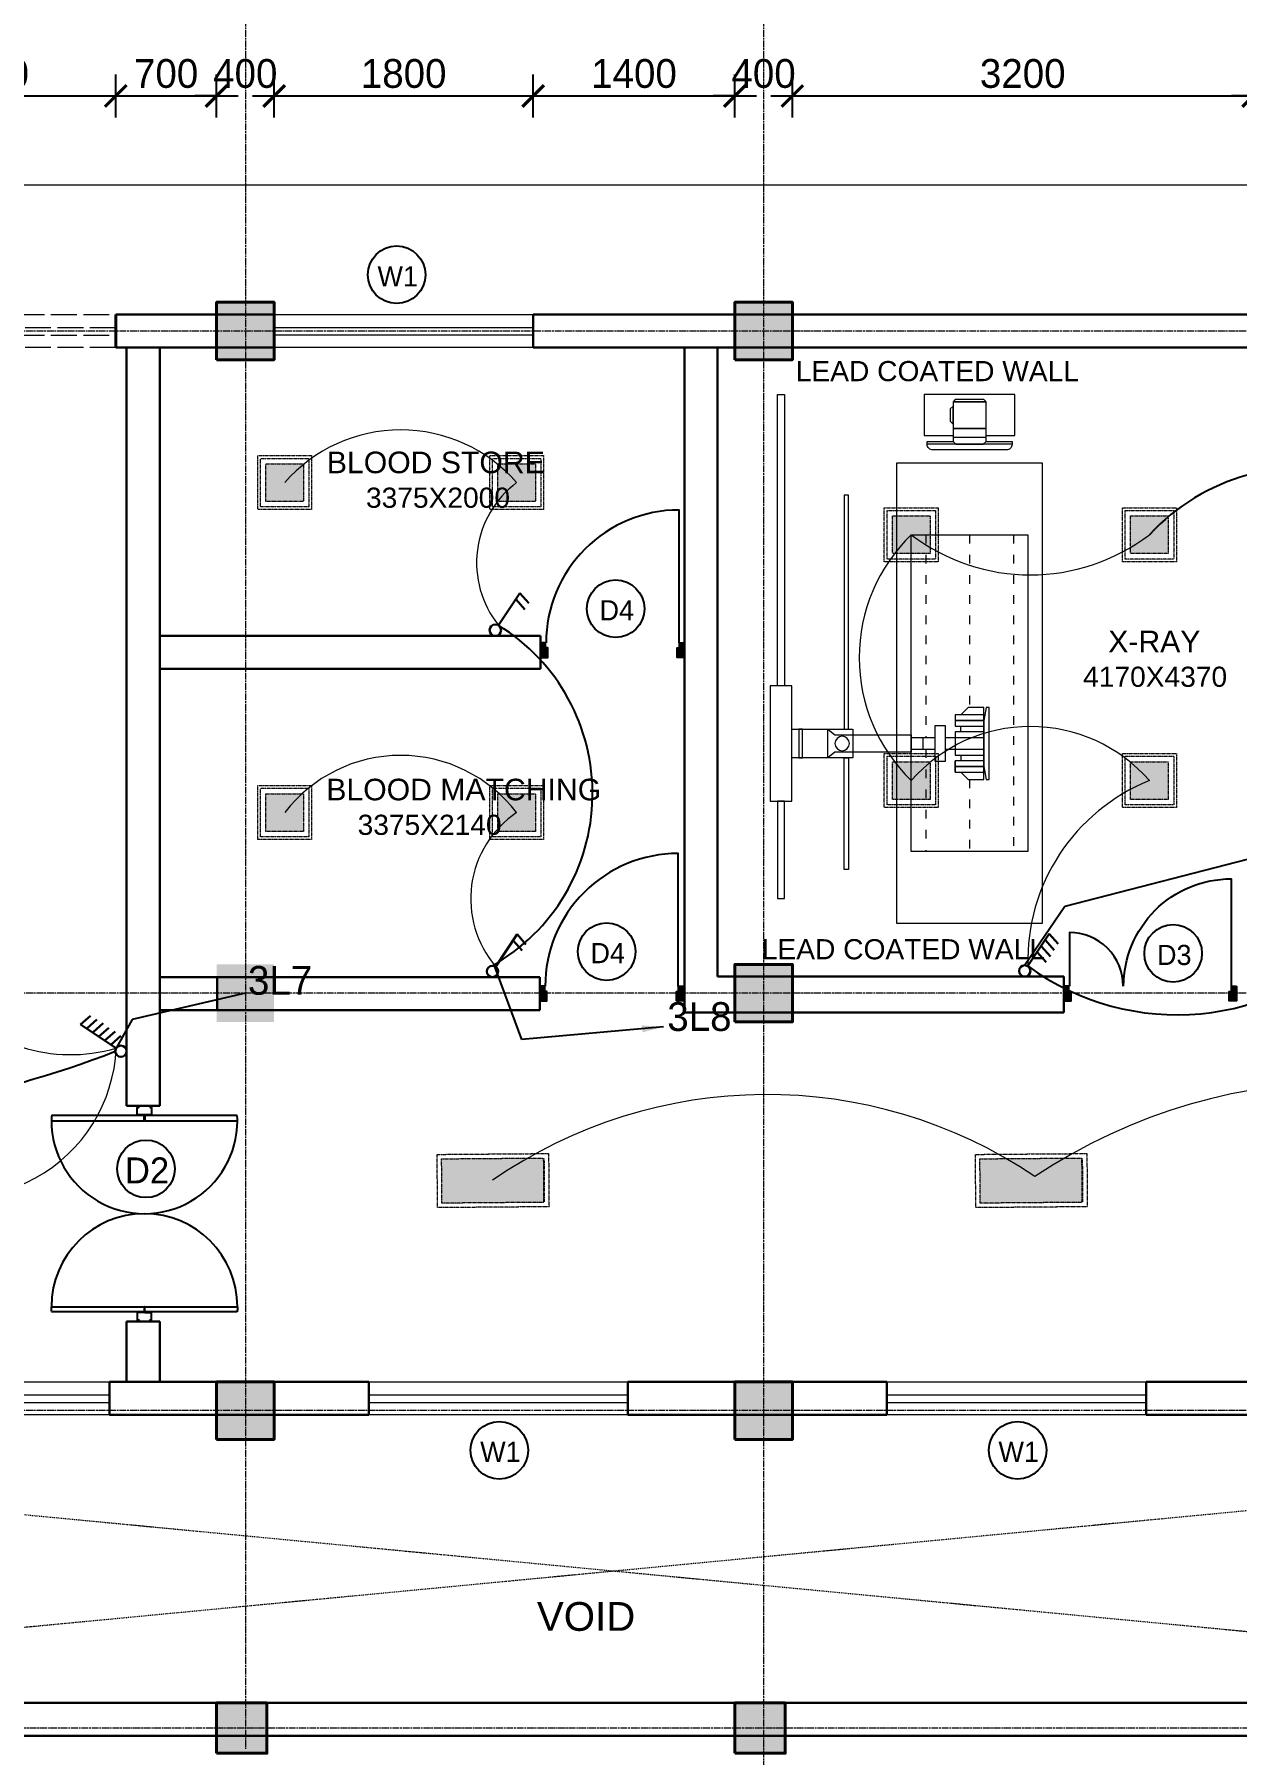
# Model space of a CAD drawing. Header units: inches. Extents: x -3071 to 2534411, y -17796 to 388172.
# Drawn here: x 1731185 to 1739535, y 358961 to 370911 of the extents above; entities that cross this region are included whole.
import ezdxf
from ezdxf.enums import TextEntityAlignment as Align

# ---------------------------------------------------------------- set-up
doc = ezdxf.new("R2010")
doc.units = ezdxf.units.IN
doc.header["$MEASUREMENT"] = 0
for name, pattern in [('ACAD_ISO08W100', [36, 24, -3, 6, -3]), ('CENTER', [2, 1.25, -0.25, 0.25, -0.25]), ('DASHDOT2', [12.7, 6.35, -3.175, 0, -3.175]), ('DASHED', [0.75, 0.5, -0.25]), ('Hidden', [15, 12, -3]), ('Short Dash Space', [7, 3, -4])]:
    doc.linetypes.add(name, pattern=pattern)
for name, color, linetype, lineweight in [('001-Archi-Opening Tags', 14, 'Continuous', 25), ('002-Archi- Opening', 90, 'Continuous', 25), ('A .4 col', 5, 'Continuous', 40), ('A 0.09 Furniture', 30, 'Continuous', 5), ('A 0.13 dw', 3, 'Continuous', 13), ('A 0.13 IND DIM', 240, 'Continuous', 13), ('A 0.40 wall', 160, 'Continuous', 40), ('cen', 50, 'ACAD_ISO08W100', 5), ('conduit Light & fan City', 30, 'Continuous', 5), ('dotted line', 1, 'DASHED', 9), ('p1 walls stone outline', 4, 'Continuous', 30), ('section', 6, 'DASHDOT2', 20), ('Switches', 173, 'Continuous', 15), ('text', 7, 'Continuous', 25)]:
    doc.layers.add(name, color=color, linetype=linetype, lineweight=lineweight)
for name, color, linetype in [('1 x 4 recessed', 80, 'CENTER'), ('2 x 11 recessed', 60, 'CENTER'), ('ceilling fan', 3, 'Continuous'), ('Wires', 1, 'Continuous')]:
    doc.layers.add(name, color=color, linetype=linetype)
doc.styles.add('AERIAL', font='arial.ttf', dxfattribs={"height": 10})
doc.styles.add('Archi 100', font='GOTHIC.TTF', dxfattribs={"height": 200})
doc.styles.add('CG', font='GOTHIC.TTF', dxfattribs={"height": 40})
doc.dimstyles.new('Archi 100', dxfattribs={"dimtxt": 200, "dimasz": 150, "dimexe": 150, "dimexo": 300, "dimgap": 50, "dimtad": 1, "dimdec": 0, "dimrnd": 5, "dimzin": 0, "dimdsep": 46, "dimtxsty": 'Archi 100', "dimblk": 'ARCHTICK', "dimcen": 0.09, "dimdle": 150, "dimclrd": 256, "dimclre": 256, "dimclrt": 256, "dimadec": 0, "dimazin": 0, "dimtfac": 1, "dimtdec": 0, "dimtix": 1, "dimtofl": 0, "dimtmove": 0, "dimatfit": 3, "dimfxl": 150, "dimfxlon": 1, "dimtolj": 1, "dimtzin": 0, "dimlwd": -1, "dimlwe": -1, "dimarcsym": 0})

# ---------------------------------------------------------------- blocks, each defined once
blk = doc.blocks.new('W2')
at = {"layer": 'A 0.13 dw'}
for points in [[(143910, 195589), (143910, 195359), (142110, 195359), (142110, 195589)], [(142110, 195446), (143910, 195446), (143910, 195496), (142110, 195496)]]:
    blk.add_lwpolyline(points, close=True, dxfattribs=at)
blk = doc.blocks.new('window tag')
blk.add_circle((0, 0), 200)
at = {"style": 'Archi 100', "flags": 1}
for tag, p in [('WIDTH', (15, 174.5)), ('HEIGHT', (-4.5, -348.5))]:
    blk.add_attdef(tag, p, '', height=200, dxfattribs=at)
at = {"style": 'Archi 100'}
blk.add_attdef('SYMBOL', text='', height=200, dxfattribs=at).set_placement((8, -10.5), align=Align.MIDDLE_CENTER)
blk = doc.blocks.new('*U654')
at = {"ltscale": 100}
for points in [[(5, 50), (5, -50), (55, -50), (55, 15), (40, 15), (40, 50)], [(995, 50), (995, -50), (945, -50), (945, 15), (960, 15), (960, 50)]]:
    blk.add_hatch(color=256, dxfattribs=at).paths.add_polyline_path(points)
blk.add_lwpolyline([(43, 50), (43, 964, -0.414214), (957, 50)], format="xyb", dxfattribs=at)
for points in [[(5, 50), (5, -50), (55, -50), (55, 15), (40, 15), (40, 50)], [(995, 50), (995, -50), (945, -50), (945, 15), (960, 15), (960, 50)]]:
    blk.add_lwpolyline(points, close=True)
blk = doc.blocks.new('x-ray machine plan')
at = {"linetype": 'Continuous'}
for points in [[(0, 1010), (0, 0), (3200, 0), (3200, 1010)], [(500, 910), (500, 100), (2700, 100), (2700, 910)], [(1090, 605), (1000, 620), (1000, 640), (1500, 640), (1500, 620), (1410, 605)], [(3624, 620), (3624, 390), (3439, 390), (3439, 620)], [(3624, 620), (3639, 605), (3639, 405), (3624, 390)], [(3594, 390), (3574, 370), (3489, 370), (3469, 390)], [(1125, 335), (1125, 265), (1375, 265), (1375, 335)], [(1190, 100), (1190, -430), (1150, -480), (1350, -480), (1310, -430), (1310, 100)], [(1150, -335), (374, -335), (374, -365), (1150, -365)], [(1350, -730), (1350, -305), (1150, -305), (1150, -730)], [(1350, -335), (2974, -335), (2974, -365), (1350, -365)], [(850, -830), (174, -830), (174, -780), (850, -780)], [(850, -880), (850, -730), (1650, -730), (1650, -880)], [(1650, -830), (3674, -830), (3674, -780), (1650, -780)]]:
    blk.add_lwpolyline(points, close=True, dxfattribs=at)
at = {"linetype": 'Short Dash Space', "ltscale": 20}
for points in [[(2700, 810), (500, 810)], [(1000, 505), (500, 505)], [(2700, 505), (1500, 505)], [(1210, 200), (500, 200)], [(2700, 200), (1290, 200)]]:
    blk.add_lwpolyline(points, dxfattribs=at)
at = {"linetype": 'Continuous'}
blk.add_lwpolyline([(3349, 620), (3349, 800), (3329, 800, 0.414214), (3289, 760), (3289, 250, 0.414214), (3329, 210), (3349, 210), (3349, 390)], format="xyb", dxfattribs=at)
for points in [[(3329, 800), (3329, 210)], [(3389, 620), (3389, 820), (3674, 820), (3674, 190), (3389, 190), (3389, 390)], [(1050, 445), (1000, 495), (1000, 605), (1500, 605), (1500, 495), (1450, 445)], [(3379, 390), (3379, 620)], [(1050, 405), (1130, 405)], [(1170, 445), (1130, 445)], [(1330, 445), (1370, 445)], [(1450, 405), (1370, 405)], [(1290, 180), (1210, 180)]]:
    blk.add_lwpolyline(points, dxfattribs=at)
at = {"ltscale": 100}
for points in [[(1050, 605), (1090, 605), (1090, 405), (1050, 405)], [(1090, 605), (1130, 605), (1130, 405), (1090, 405)], [(1170, 605), (1330, 605), (1330, 405), (1170, 405)], [(1210, 605), (1290, 605), (1290, 335), (1210, 335)], [(1370, 605), (1410, 605), (1410, 405), (1370, 405)], [(1410, 605), (1450, 605), (1450, 405), (1410, 405)], [(3329, 600), (3349, 620), (3439, 620), (3439, 390), (3349, 390), (3329, 410)], [(1210, 265), (1290, 265), (1290, 100), (1210, 100)], [(1150, -655), (1350, -655), (1350, -680), (1150, -680)]]:
    blk.add_lwpolyline(points, close=True, dxfattribs=at)
at = {"linetype": 'Continuous'}
blk.add_circle((1250, -380), 50, dxfattribs=at)
blk = doc.blocks.new('*U652')
at = {"ltscale": 100}
for points in [[(5, 50), (5, -50), (55, -50), (55, 15), (40, 15), (40, 50)], [(1195, 50), (1195, -50), (1145, -50), (1145, 15), (1160, 15), (1160, 50)]]:
    blk.add_hatch(color=256, dxfattribs=at).paths.add_polyline_path(points)
for points in [[(783, 50, 0.414214), (43, 790), (43, 50)], [(786, 50, -0.414214), (1157, 421), (1157, 50)]]:
    blk.add_lwpolyline(points, format="xyb", dxfattribs=at)
for points in [[(5, 50), (5, -50), (55, -50), (55, 15), (40, 15), (40, 50)], [(1195, 50), (1195, -50), (1145, -50), (1145, 15), (1160, 15), (1160, 50)]]:
    blk.add_lwpolyline(points, close=True)
blk = doc.blocks.new('OT DOOR')
for points in [[(40, 1500), (40, 1488), (50, 1488), (50, 1437), (-10, 1437), (-10, 1437), (-50, 1437), (-50, 1488), (-40, 1488), (-40, 1500), (40, 1500)], [(40, 0), (40, 12), (50, 12), (50, 63), (-50, 63), (-50, 63), (-50, 63), (-50, 12), (-40, 12), (-40, 0), (40, 0)]]:
    blk.add_lwpolyline(points)
for points in [[(3, 1435, 0.146678), (2, 1436), (40, 1436), (40, 1435)], [(-2, 1433), (-644, 1433, 0.014338), (-646, 1396), (-2, 1396)], [(-1, 1433, 0.146678), (1, 1433), (1, 1396), (-1, 1396)], [(644, 1433), (2, 1433), (2, 1396), (646, 1396, 0.014338)], [(-2, 67), (-644, 67, -0.014338), (-646, 104), (-2, 104)], [(-1, 67, -0.146678), (1, 67), (1, 104), (-1, 104)], [(644, 67), (2, 67), (2, 104), (646, 104, -0.014338)], [(3, 65, -0.146678), (2, 64), (40, 64), (40, 65)]]:
    blk.add_lwpolyline(points, format="xyb", close=True)
for centre, radius in [((1, 1435), 2.22), ((1, 1435), 0.933), ((1, 65), 2.22), ((1, 65), 0.933)]:
    blk.add_circle(centre, radius)
for centre, start, end in [((0, 1396), 180, 0), ((0, 104), 0, 180)]:
    blk.add_arc(centre, 646, start, end)
blk = doc.blocks.new('VENT 1800')
at = {"layer": 'A 0.13 dw', "linetype": 'Hidden', "ltscale": 15}
for p, q in [((165850, 199351), (167650, 199351)), ((167650, 199258), (165850, 199258)), ((165850, 199208), (167650, 199208)), ((167650, 199121), (165850, 199121))]:
    blk.add_line(p, q, dxfattribs=at)
at = {"layer": 'A 0.40 wall', "ltscale": 15}
for p, q in [((165850, 199121), (165850, 199351)), ((167650, 199351), (167650, 199121)), ((165850, 199258), (165850, 199208)), ((167650, 199208), (167650, 199258))]:
    blk.add_line(p, q, dxfattribs=at)
blk = doc.blocks.new('_ArchTick')
at = {"color": 0, "linetype": 'ByBlock', "const_width": 0.15}
blk.add_lwpolyline([(-0.5, -0.5), (0.5, 0.5)], dxfattribs=at)
blk = doc.blocks.new('*D1093')
at = {"transparency": 16777216}
for p, q in [((1729951, 370333), (1729951, 370633)), ((1731750, 370333), (1731750, 370633)), ((1729801, 370483), (1731900, 370483))]:
    blk.add_line(p, q, dxfattribs=at)
at = {"layer": 'Defpoints', "color": 0, "transparency": 16777216}
for p in [(1731750, 370483), (1729951, 368965), (1731750, 368965)]:
    blk.add_point(p, dxfattribs=at)
at = {"transparency": 16777216, "xscale": 150, "yscale": 150, "zscale": 150, "rotation": 180}
blk.add_blockref('_ArchTick', (1729951, 370483), dxfattribs=at)
at = {"transparency": 16777216, "xscale": 150, "yscale": 150, "zscale": 150}
blk.add_blockref('_ArchTick', (1731750, 370483), dxfattribs=at)
at = {"transparency": 16777216, "insert": (1730850, 370638), "char_height": 200, "attachment_point": 5, "style": 'Archi 100'}
blk.add_mtext('\\A1;1800', dxfattribs=at)
blk = doc.blocks.new('*D1094')
at = {"transparency": 16777216}
for p, q in [((1731750, 370333), (1731750, 370633)), ((1732450, 370333), (1732450, 370633)), ((1731600, 370483), (1732600, 370483))]:
    blk.add_line(p, q, dxfattribs=at)
at = {"layer": 'Defpoints', "color": 0, "transparency": 16777216}
for p in [(1732450, 370483), (1732450, 369050), (1731750, 368965)]:
    blk.add_point(p, dxfattribs=at)
at = {"transparency": 16777216, "xscale": 150, "yscale": 150, "zscale": 150, "rotation": 180}
blk.add_blockref('_ArchTick', (1731750, 370483), dxfattribs=at)
at = {"transparency": 16777216, "xscale": 150, "yscale": 150, "zscale": 150}
blk.add_blockref('_ArchTick', (1732450, 370483), dxfattribs=at)
at = {"transparency": 16777216, "insert": (1732100, 370638), "char_height": 200, "attachment_point": 5, "style": 'Archi 100'}
blk.add_mtext('\\A1;700', dxfattribs=at)
blk = doc.blocks.new('*D1095')
at = {"transparency": 16777216}
for p, q in [((1732450, 370333), (1732450, 370633)), ((1732850, 370333), (1732850, 370633)), ((1732450, 370483), (1732300, 370483)), ((1732850, 370483), (1733000, 370483))]:
    blk.add_line(p, q, dxfattribs=at)
at = {"layer": 'Defpoints', "color": 0, "transparency": 16777216}
for p in [(1732850, 370483), (1732450, 369050), (1732850, 369050)]:
    blk.add_point(p, dxfattribs=at)
at = {"transparency": 16777216, "xscale": 150, "yscale": 150, "zscale": 150}
blk.add_blockref('_ArchTick', (1732450, 370483), dxfattribs=at)
at = {"transparency": 16777216, "xscale": 150, "yscale": 150, "zscale": 150, "rotation": 180}
blk.add_blockref('_ArchTick', (1732850, 370483), dxfattribs=at)
at = {"transparency": 16777216, "insert": (1732650, 370638), "char_height": 200, "attachment_point": 5, "style": 'Archi 100'}
blk.add_mtext('\\A1;400', dxfattribs=at)
blk = doc.blocks.new('*D1096')
at = {"transparency": 16777216}
for p, q in [((1732850, 370333), (1732850, 370633)), ((1734650, 370333), (1734650, 370633)), ((1732700, 370483), (1734800, 370483))]:
    blk.add_line(p, q, dxfattribs=at)
at = {"layer": 'Defpoints', "color": 0, "transparency": 16777216}
for p in [(1734650, 370483), (1732850, 369050), (1734650, 368965)]:
    blk.add_point(p, dxfattribs=at)
at = {"transparency": 16777216, "xscale": 150, "yscale": 150, "zscale": 150, "rotation": 180}
blk.add_blockref('_ArchTick', (1732850, 370483), dxfattribs=at)
at = {"transparency": 16777216, "xscale": 150, "yscale": 150, "zscale": 150}
blk.add_blockref('_ArchTick', (1734650, 370483), dxfattribs=at)
at = {"transparency": 16777216, "insert": (1733750, 370638), "char_height": 200, "attachment_point": 5, "style": 'Archi 100'}
blk.add_mtext('\\A1;1800', dxfattribs=at)
blk = doc.blocks.new('*D1097')
at = {"transparency": 16777216}
for p, q in [((1734650, 370333), (1734650, 370633)), ((1736050, 370333), (1736050, 370633)), ((1734500, 370483), (1736200, 370483))]:
    blk.add_line(p, q, dxfattribs=at)
at = {"layer": 'Defpoints', "color": 0, "transparency": 16777216}
for p in [(1736050, 370483), (1736050, 369050), (1734650, 368965)]:
    blk.add_point(p, dxfattribs=at)
at = {"transparency": 16777216, "xscale": 150, "yscale": 150, "zscale": 150, "rotation": 180}
blk.add_blockref('_ArchTick', (1734650, 370483), dxfattribs=at)
at = {"transparency": 16777216, "xscale": 150, "yscale": 150, "zscale": 150}
blk.add_blockref('_ArchTick', (1736050, 370483), dxfattribs=at)
at = {"transparency": 16777216, "insert": (1735350, 370638), "char_height": 200, "attachment_point": 5, "style": 'Archi 100'}
blk.add_mtext('\\A1;1400', dxfattribs=at)
blk = doc.blocks.new('*D1098')
at = {"transparency": 16777216}
for p, q in [((1736050, 370333), (1736050, 370633)), ((1736450, 370333), (1736450, 370633)), ((1736050, 370483), (1735900, 370483)), ((1736450, 370483), (1736600, 370483))]:
    blk.add_line(p, q, dxfattribs=at)
at = {"layer": 'Defpoints', "color": 0, "transparency": 16777216}
for p in [(1736450, 370483), (1736050, 369050), (1736450, 369050)]:
    blk.add_point(p, dxfattribs=at)
at = {"transparency": 16777216, "xscale": 150, "yscale": 150, "zscale": 150}
blk.add_blockref('_ArchTick', (1736050, 370483), dxfattribs=at)
at = {"transparency": 16777216, "xscale": 150, "yscale": 150, "zscale": 150, "rotation": 180}
blk.add_blockref('_ArchTick', (1736450, 370483), dxfattribs=at)
at = {"transparency": 16777216, "insert": (1736250, 370638), "char_height": 200, "attachment_point": 5, "style": 'Archi 100'}
blk.add_mtext('\\A1;400', dxfattribs=at)
blk = doc.blocks.new('*D1099')
at = {"transparency": 16777216}
for p, q in [((1736450, 370333), (1736450, 370633)), ((1739650, 370333), (1739650, 370633)), ((1736300, 370483), (1739800, 370483))]:
    blk.add_line(p, q, dxfattribs=at)
at = {"layer": 'Defpoints', "color": 0, "transparency": 16777216}
for p in [(1739650, 370483), (1736450, 369050), (1739650, 369050)]:
    blk.add_point(p, dxfattribs=at)
at = {"transparency": 16777216, "xscale": 150, "yscale": 150, "zscale": 150, "rotation": 180}
blk.add_blockref('_ArchTick', (1736450, 370483), dxfattribs=at)
at = {"transparency": 16777216, "xscale": 150, "yscale": 150, "zscale": 150}
blk.add_blockref('_ArchTick', (1739650, 370483), dxfattribs=at)
at = {"transparency": 16777216, "insert": (1738050, 370638), "char_height": 200, "attachment_point": 5, "style": 'Archi 100'}
blk.add_mtext('\\A1;3200', dxfattribs=at)
blk = doc.blocks.new('*D1100')
at = {"transparency": 16777216}
for p, q in [((1739650, 370333), (1739650, 370633)), ((1740050, 370333), (1740050, 370633)), ((1739650, 370483), (1739500, 370483)), ((1740050, 370483), (1740200, 370483))]:
    blk.add_line(p, q, dxfattribs=at)
at = {"layer": 'Defpoints', "color": 0, "transparency": 16777216}
for p in [(1740050, 370483), (1739650, 369050), (1740050, 369050)]:
    blk.add_point(p, dxfattribs=at)
at = {"transparency": 16777216, "xscale": 150, "yscale": 150, "zscale": 150}
blk.add_blockref('_ArchTick', (1739650, 370483), dxfattribs=at)
at = {"transparency": 16777216, "xscale": 150, "yscale": 150, "zscale": 150, "rotation": 180}
blk.add_blockref('_ArchTick', (1740050, 370483), dxfattribs=at)
at = {"transparency": 16777216, "insert": (1739850, 370638), "char_height": 200, "attachment_point": 5, "style": 'Archi 100'}
blk.add_mtext('\\A1;400', dxfattribs=at)
blk = doc.blocks.new('*D1127')
at = {"transparency": 16777216}
for p, q in [((1729050, 370987), (1729050, 371287)), ((1732650, 370987), (1732650, 371287)), ((1728900, 371137), (1732800, 371137))]:
    blk.add_line(p, q, dxfattribs=at)
at = {"layer": 'Defpoints', "color": 0, "transparency": 16777216}
for p in [(1732650, 371137), (1729050, 368850), (1732650, 368850)]:
    blk.add_point(p, dxfattribs=at)
at = {"transparency": 16777216, "xscale": 150, "yscale": 150, "zscale": 150, "rotation": 180}
blk.add_blockref('_ArchTick', (1729050, 371137), dxfattribs=at)
at = {"transparency": 16777216, "xscale": 150, "yscale": 150, "zscale": 150}
blk.add_blockref('_ArchTick', (1732650, 371137), dxfattribs=at)
at = {"transparency": 16777216, "insert": (1730850, 371292), "char_height": 200, "attachment_point": 5, "style": 'Archi 100'}
blk.add_mtext('\\A1;3600', dxfattribs=at)
blk = doc.blocks.new('*D1128')
at = {"transparency": 16777216}
for p, q in [((1732650, 370987), (1732650, 371287)), ((1736250, 370987), (1736250, 371287)), ((1732500, 371137), (1736400, 371137))]:
    blk.add_line(p, q, dxfattribs=at)
at = {"layer": 'Defpoints', "color": 0, "transparency": 16777216}
for p in [(1736250, 371137), (1732650, 368850), (1736250, 368850)]:
    blk.add_point(p, dxfattribs=at)
at = {"transparency": 16777216, "xscale": 150, "yscale": 150, "zscale": 150, "rotation": 180}
blk.add_blockref('_ArchTick', (1732650, 371137), dxfattribs=at)
at = {"transparency": 16777216, "xscale": 150, "yscale": 150, "zscale": 150}
blk.add_blockref('_ArchTick', (1736250, 371137), dxfattribs=at)
at = {"transparency": 16777216, "insert": (1734450, 371292), "char_height": 200, "attachment_point": 5, "style": 'Archi 100'}
blk.add_mtext('\\A1;3600', dxfattribs=at)
blk = doc.blocks.new('*D1129')
at = {"transparency": 16777216}
for p, q in [((1736250, 370987), (1736250, 371287)), ((1739850, 370987), (1739850, 371287)), ((1736100, 371137), (1740000, 371137))]:
    blk.add_line(p, q, dxfattribs=at)
at = {"layer": 'Defpoints', "color": 0, "transparency": 16777216}
for p in [(1739850, 371137), (1736250, 368850), (1739850, 368850)]:
    blk.add_point(p, dxfattribs=at)
at = {"transparency": 16777216, "xscale": 150, "yscale": 150, "zscale": 150, "rotation": 180}
blk.add_blockref('_ArchTick', (1736250, 371137), dxfattribs=at)
at = {"transparency": 16777216, "xscale": 150, "yscale": 150, "zscale": 150}
blk.add_blockref('_ArchTick', (1739850, 371137), dxfattribs=at)
at = {"transparency": 16777216, "insert": (1738050, 371292), "char_height": 200, "attachment_point": 5, "style": 'Archi 100'}
blk.add_mtext('\\A1;3600', dxfattribs=at)
blk = doc.blocks.new('*D1137')
at = {"transparency": 16777216}
for p, q in [((1725250, 371649), (1725250, 371949)), ((1764300, 371649), (1764300, 371949)), ((1725100, 371799), (1764450, 371799))]:
    blk.add_line(p, q, dxfattribs=at)
at = {"layer": 'Defpoints', "color": 0, "transparency": 16777216}
for p in [(1764300, 371799), (1725250, 369050), (1764300, 369050)]:
    blk.add_point(p, dxfattribs=at)
at = {"transparency": 16777216, "xscale": 150, "yscale": 150, "zscale": 150, "rotation": 180}
blk.add_blockref('_ArchTick', (1725250, 371799), dxfattribs=at)
at = {"transparency": 16777216, "xscale": 150, "yscale": 150, "zscale": 150}
blk.add_blockref('_ArchTick', (1764300, 371799), dxfattribs=at)
at = {"transparency": 16777216, "insert": (1744775, 371954), "char_height": 200, "attachment_point": 5, "style": 'Archi 100'}
blk.add_mtext('\\A1;39050', dxfattribs=at)
blk = doc.blocks.new('*D1158')
at = {"transparency": 16777216}
for p, q in [((1765924, 369050), (1765924, 369200)), ((1765774, 369050), (1766074, 369050)), ((1765774, 368669), (1766074, 368669)), ((1765924, 368669), (1765924, 368519))]:
    blk.add_line(p, q, dxfattribs=at)
at = {"layer": 'Defpoints', "color": 0, "transparency": 16777216}
for p in [(1764300, 369050), (0, 368669), (1765924, 368669)]:
    blk.add_point(p, dxfattribs=at)
at = {"transparency": 16777216, "xscale": 150, "yscale": 150, "zscale": 150}
for p, rotation in [((1765924, 369050), 270), ((1765924, 368669), 90)]:
    blk.add_blockref('_ArchTick', p, dxfattribs=dict(at, rotation=rotation))
at = {"transparency": 16777216, "insert": (1765769, 368860), "char_height": 200, "attachment_point": 5, "rotation": 90, "style": 'Archi 100'}
blk.add_mtext('\\A1;380', dxfattribs=at)
blk = doc.blocks.new('*D1159')
at = {"transparency": 16777216}
for p, q in [((1623, 368819), (1623, 364300)), ((1473, 368669), (1773, 368669)), ((1773, 364450), (1473, 364450))]:
    blk.add_line(p, q, dxfattribs=at)
at = {"layer": 'Defpoints', "color": 0, "transparency": 16777216}
for p in [(0, 368669), (1623, 364450), (1764300, 364450)]:
    blk.add_point(p, dxfattribs=at)
at = {"transparency": 16777216, "xscale": 150, "yscale": 150, "zscale": 150}
for p, rotation in [((1623, 368669), 90), ((1623, 364450), 270)]:
    blk.add_blockref('_ArchTick', p, dxfattribs=dict(at, rotation=rotation))
at = {"transparency": 16777216, "insert": (1468, 366560), "char_height": 200, "attachment_point": 5, "rotation": 90, "style": 'Archi 100'}
blk.add_mtext('\\A1;4220', dxfattribs=at)
blk = doc.blocks.new('1by1 15w')
at = {"layer": '2 x 11 recessed', "lineweight": 0, "true_color": 0xffffff}
h = blk.add_hatch(dxfattribs=at)
h.set_pattern_fill('DOTS', scale=7.6)
h.set_pattern_definition([(0, (-24150.00014, -28906.40267), (0.2375, 0.475), [0, -0.475])])
h.paths.add_polyline_path([(111699.2, 133932.3), (111912, 133932.3), (111912, 133719.5), (111699.2, 133719.5)])
at = {"layer": '2 x 11 recessed', "lineweight": 0}
for points in [[(111653.6, 133977.9), (111957.6, 133977.9), (111957.6, 133673.9), (111653.6, 133673.9)], [(111668.8, 133962.7), (111942.4, 133962.7), (111942.4, 133689.1), (111668.8, 133689.1)], [(111699.2, 133932.3), (111912, 133932.3), (111912, 133719.5), (111699.2, 133719.5)]]:
    blk.add_lwpolyline(points, close=True, dxfattribs=at)
blk = doc.blocks.new('2 ft panel')
at = {"layer": '1 x 4 recessed', "lineweight": 0}
h = blk.add_hatch(dxfattribs=at)
h.set_pattern_fill('AR-SAND', color=256, scale=6.25)
h.set_pattern_definition([(37.5, (-417982.219, 97562.351), (-0.39370849, 12.04264856), [0, -9.5, 0, -10.625, 0, -10.15625]), (7.5, (-417982.219, 97562.351), (11.0611044, 17.6384129), [0, -5.125, 0, -8.5625, 0, -3.28125]), (327.5, (-417989.906, 97562.351), (19.46338664, 0.03536908), [0, -3.125, 0, -11.25, 0, -14.6875]), (317.5, (-417989.906, 97562.351), (18.7882913, 5.4854723), [0, -1.5625, 0, -7.375, 0, -8.4375])])
h.paths.add_polyline_path([(287.5, -125), (287.5, 125), (-287.5, 125), (-287.5, -125)])
at = {"layer": '1 x 4 recessed'}
blk.add_line((287.5, 125), (287.5, -125), dxfattribs=at)
at = {"layer": '1 x 4 recessed', "lineweight": 0}
for points in [[(315.6, -150), (-312.5, -150), (-312.5, 150), (315.6, 150)], [(287.5, -125), (-287.5, -125), (-287.5, 125), (287.5, 125)], [(315.6, 150), (315.6, -150)]]:
    blk.add_lwpolyline(points, dxfattribs=at)
blk = doc.blocks.new('4 WAY')
at = {"layer": 'Switches', "lineweight": 30}
for p, q in [((1.76, 2.13), (6.02, 8.52)), ((5.27, 7.27), (7.02, 5.26)), ((6.02, 8.52), (7.78, 6.51)), ((3.64, 4.89), (5.39, 2.88)), ((4.51, 6.01), (6.27, 4.01))]:
    blk.add_line(p, q, dxfattribs=at)
blk.add_circle((1.13, 1.13), 1.13, dxfattribs=at)
blk = doc.blocks.new('2 WAY')
at = {"layer": 'Switches', "lineweight": 30}
for p, q in [((1.76, 2.13), (6.02, 8.52)), ((5.27, 7.27), (7.02, 5.26)), ((6.02, 8.52), (7.78, 6.51))]:
    blk.add_line(p, q, dxfattribs=at)
blk.add_circle((1.13, 1.13), 1.13, dxfattribs=at)
blk = doc.blocks.new('6gang switch')
at = {"layer": 'Switches', "lineweight": 30}
for p, q in [((1.74, 2.08), (6.46, 9.17)), ((5.7, 7.92), (7.46, 5.92)), ((6.46, 9.17), (8.21, 7.17)), ((3.32, 4.29), (5.08, 2.28)), ((4.07, 5.54), (5.83, 3.54)), ((4.95, 6.67), (6.71, 4.66)), ((2.44, 3.16), (4.2, 1.16))]:
    blk.add_line(p, q, dxfattribs=at)
blk.add_circle((1.13, 1.13), 1.13, dxfattribs=at)

msp = doc.modelspace()

# ---------------------------------------------------------------- hatches: boundary and pattern name
at = {"layer": 'A .4 col', "linetype": 'Continuous'}
h = msp.add_hatch(color=256, dxfattribs=at)
h.dxf.hatch_style = 1
h.paths.add_polyline_path([(1732450.46, 368650.17), (1732850.46, 368650.17), (1732850.46, 369050.17), (1732450.46, 369050.17)])
h = msp.add_hatch(color=256, dxfattribs=at)
h.dxf.hatch_style = 1
h.paths.add_polyline_path([(1736050.46, 368650.17), (1736450.46, 368650.17), (1736450.46, 369050.17), (1736050.46, 369050.17)])
h = msp.add_hatch(color=256, dxfattribs=at)
h.dxf.hatch_style = 1
h.paths.add_polyline_path([(1732450.46, 364050.17), (1732850.46, 364050.17), (1732850.46, 364450.17), (1732450.46, 364450.17)])
h = msp.add_hatch(color=256, dxfattribs=at)
h.dxf.hatch_style = 1
h.paths.add_polyline_path([(1736050.46, 364050.17), (1736450.46, 364050.17), (1736450.46, 364450.17), (1736050.46, 364450.17)])
h = msp.add_hatch(color=256, dxfattribs=at)
h.dxf.hatch_style = 1
h.paths.add_polyline_path([(1732450.46, 361150.17), (1732850.46, 361150.17), (1732850.46, 361550.17), (1732450.46, 361550.17)])
h = msp.add_hatch(color=256, dxfattribs=at)
h.dxf.hatch_style = 1
h.paths.add_polyline_path([(1736050.46, 361150.17), (1736450.46, 361150.17), (1736450.46, 361550.17), (1736050.46, 361550.17)])
h = msp.add_hatch(color=256, dxfattribs=at)
h.dxf.hatch_style = 1
h.paths.add_polyline_path([(1732450.61, 358970.17), (1732800.61, 358970.17), (1732800.61, 359320.17), (1732450.61, 359320.17)])
h = msp.add_hatch(color=256, dxfattribs=at)
h.dxf.hatch_style = 1
h.paths.add_polyline_path([(1736050.61, 358970.17), (1736400.61, 358970.17), (1736400.61, 359320.17), (1736050.61, 359320.17)])

# ---------------------------------------------------------------- linework, layer by layer
for points in [[(1732450.46, 368650.17), (1732850.46, 368650.17), (1732850.46, 369050.17), (1732450.46, 369050.17)], [(1736050.46, 368650.17), (1736450.46, 368650.17), (1736450.46, 369050.17), (1736050.46, 369050.17)], [(1736050.46, 364050.17), (1736450.46, 364050.17), (1736450.46, 364450.17), (1736050.46, 364450.17)], [(1732450.46, 361150.17), (1732850.46, 361150.17), (1732850.46, 361550.17), (1732450.46, 361550.17)], [(1736050.46, 361150.17), (1736450.46, 361150.17), (1736450.46, 361550.17), (1736050.46, 361550.17)], [(1732450.61, 358970.17), (1732800.61, 358970.17), (1732800.61, 359320.17), (1732450.61, 359320.17)], [(1736050.61, 358970.17), (1736400.61, 358970.17), (1736400.61, 359320.17), (1736050.61, 359320.17)]]:
    msp.add_lwpolyline(points, close=True, dxfattribs=at)
at = {"layer": 'A 0.40 wall', "ltscale": 15}
msp.add_line((1736050.46, 368735.17), (1736050.46, 368965.17), dxfattribs=at)
at = {"layer": 'cen', "ltscale": 2}
for p, q in [((1732650.46, 373172.74), (1732650.46, 359000.17)), ((1736250.46, 373172.74), (1736250.46, 347495.53)), ((1768615.46, 368850.17), (1720935.46, 368850.17)), ((1768615.46, 364250.17), (1720935.46, 364250.17)), ((1768615.46, 361350.17), (1720935.46, 361350.17)), ((1749703.38, 359145.17), (1724678.57, 359145.17))]:
    msp.add_line(p, q, dxfattribs=at)
at = {"layer": 'Defpoints'}
for centre, radius, start, end in [((1740004.76, 366435.84), 1467.5, 74.181982, 137.09914), ((1733687.3, 365636.18), 1374.88, 299.630548, 58.36051), ((1739123.1, 365857.6), 1757.24, 233.805072, 316.833224), ((1729264.89, 370224.72), 6844.16, 245.92632, 291.261647)]:
    msp.add_arc(centre, radius, start, end, dxfattribs=at)
at = {"layer": 'dotted line', "linetype": 'Continuous', "ltscale": 1000}
msp.add_lwpolyline([(1749900.46, 369865.94), (1765115.46, 369865.94), (1765115.46, 350420.13), (1743325.46, 350420.13), (1743325.46, 353795.18), (1724123.66, 353795.18), (1724123.66, 369865.17), (1744800.46, 369865.17)], dxfattribs=at)
at = {"layer": 'p1 walls stone outline'}
for p, q in [((1732850.46, 368965.17), (1731750.4, 368965.17)), ((1731750.4, 368735.17), (1731750.4, 368965.17)), ((1732850.46, 368735.17), (1732850.46, 368965.17)), ((1732850.46, 368965.17), (1732850.46, 368735.17)), ((1732850.46, 368965.17), (1732850.46, 368965.17)), ((1732850.46, 368735.17), (1732850.46, 368965.17)), ((1736450.46, 368965.17), (1734650.34, 368965.17)), ((1734650.34, 368735.17), (1734650.34, 368965.17)), ((1739650.46, 368965.17), (1736450.46, 368965.17)), ((1732850.46, 368735.17), (1731750.4, 368735.17)), ((1731825.46, 363468.54), (1731825.46, 368735.17)), ((1732055.46, 368730.17), (1732055.46, 363468.54)), ((1732850.46, 368735.17), (1732765.46, 368735.17)), ((1736450.46, 368735.17), (1734650.34, 368735.17)), ((1735700.87, 368735.17), (1735700.87, 364115.17)), ((1735930.87, 368735.17), (1735930.87, 364365.17)), ((1739650.46, 368735.17), (1736450.46, 368735.17)), ((1734700.87, 366732.39), (1732055.46, 366732.39)), ((1734700.87, 366732.39), (1734700.87, 366502.39)), ((1734700.87, 366502.39), (1732055.46, 366502.39)), ((1734694.74, 364362.4), (1732055.46, 364362.4)), ((1732455.51, 364135.17), (1732455.51, 364365.31)), ((1734694.74, 364362.4), (1734694.74, 364132.4)), ((1735930.87, 364365.17), (1738335.46, 364365.17)), ((1738335.46, 364115.17), (1738335.46, 364365.17)), ((1734694.74, 364132.4), (1732055.46, 364132.4)), ((1738335.46, 364115.17), (1735700.87, 364115.17)), ((1731825.46, 363468.54), (1732055.46, 363468.54)), ((1731825.46, 361968.54), (1732055.46, 361968.54)), ((1731825.46, 361968.54), (1731825.46, 361550.17)), ((1732055.46, 361968.54), (1732055.46, 361550.17)), ((1731706.96, 361550.17), (1733507.08, 361550.17)), ((1731706.96, 361320.17), (1731706.96, 361550.17)), ((1733506.96, 361320.4), (1733506.96, 361550.17)), ((1735306.96, 361320.17), (1735306.96, 361550.17)), ((1735306.96, 361550.17), (1736050.46, 361550.17)), ((1735351.02, 361550.17), (1737106.96, 361550.17)), ((1737106.96, 361320.17), (1737106.96, 361550.17)), ((1738906.96, 361320.17), (1738906.96, 361550.17)), ((1740707.08, 361550.17), (1738906.96, 361550.17)), ((1731706.96, 361320.17), (1733507.08, 361320.17)), ((1735306.96, 361320.17), (1736050.46, 361320.17)), ((1735351.02, 361320.17), (1737106.96, 361320.17)), ((1740707.08, 361320.17), (1738906.96, 361320.17)), ((1725310.61, 359320.17), (1745150.61, 359320.17)), ((1725540.61, 359090.17), (1745150.61, 359090.17)), ((1732510.61, 358970.17), (1732510.61, 358970.17)), ((1732740.61, 358970.17), (1732510.61, 358970.17)), ((1732740.61, 358970.17), (1732510.61, 358970.17)), ((1732740.61, 358970.17), (1732740.61, 358970.17))]:
    msp.add_line(p, q, dxfattribs=at)
at = {"layer": 'section'}
for p, q in [((1744800.46, 361150.17), (1725628.38, 359320.17)), ((1725650.46, 361150.17), (1744800.61, 359320.17))]:
    msp.add_line(p, q, dxfattribs=at)
at = {"layer": 'Wires', "lineweight": 9}
for centre, radius, start, end in [((1733729.18, 367092.22), 1070.5, 41.185291, 138.814709), ((1734951.91, 367240.68), 695.41, 126.8522, 218.612731), ((1738102.41, 366580.99), 1188.37, 134.070636, 225.929364), ((1738102.81, 368523.37), 1367.05, 232.776419, 307.223581), ((1738102.81, 365004.95), 1097.94, 41.131994, 138.868006), ((1733729.18, 364885.98), 1016.05, 37.540898, 142.459102), ((1739434.19, 364475.72), 1349.28, 111.952787, 181.538868), ((1731438.24, 364963.36), 1139.99, 152.313143, 286.02841), ((1734937.49, 364905.96), 721.87, 123.903705, 220.545306), ((1730675.6, 363912.73), 1078.36, 239.761457, 357.606017), ((1736270.34, 360206.26), 3339.74, 56.070977, 124.724402), ((1740313.51, 359698.24), 3937.1, 54.854262, 123.604919)]:
    msp.add_arc(centre, radius, start, end, dxfattribs=at)

# ---------------------------------------------------------------- block references
at = {"layer": '001-Archi-Opening Tags'}
ref = msp.add_blockref('window tag', (1733700.72, 369240.97), dxfattribs=at)
ref.add_attrib('SYMBOL', 'W1', dxfattribs={"layer": '0', "height": 140, "style": 'CG'}).set_placement((1733708.72, 369230.47), align=Align.MIDDLE_CENTER)
ref = msp.add_blockref('window tag', (1735222.33, 366920.77), dxfattribs=at)
ref.add_attrib('SYMBOL', 'D4', dxfattribs={"layer": '0', "height": 140, "style": 'CG'}).set_placement((1735230.33, 366910.27), align=Align.MIDDLE_CENTER)
ref = msp.add_blockref('window tag', (1735159.31, 364539.12), dxfattribs=at)
ref.add_attrib('SYMBOL', 'D4', dxfattribs={"layer": '0', "height": 140, "style": 'CG'}).set_placement((1735167.31, 364528.62), align=Align.MIDDLE_CENTER)
ref = msp.add_blockref('window tag', (1739094.68, 364526.46), dxfattribs=at)
ref.add_attrib('SYMBOL', 'D3', dxfattribs={"layer": '0', "height": 140, "style": 'CG'}).set_placement((1739102.68, 364515.96), align=Align.MIDDLE_CENTER)
ref = msp.add_blockref('window tag', (1731959.53, 363029.89), dxfattribs=at)
ref.add_attrib('SYMBOL', 'D2', dxfattribs={"layer": '0', "height": 180, "style": 'CG'}).set_placement((1731967.53, 363019.39), align=Align.MIDDLE_CENTER)
ref = msp.add_blockref('window tag', (1734414.03, 361074.75), dxfattribs=at)
ref.add_attrib('SYMBOL', 'W1', dxfattribs={"layer": '0', "height": 140, "style": 'CG'}).set_placement((1734422.03, 361064.25), align=Align.MIDDLE_CENTER)
ref = msp.add_blockref('window tag', (1738014.03, 361074.75), dxfattribs=at)
ref.add_attrib('SYMBOL', 'W1', dxfattribs={"layer": '0', "height": 140, "style": 'CG'}).set_placement((1738022.03, 361064.25), align=Align.MIDDLE_CENTER)
at = {"layer": '002-Archi- Opening'}
for name, p, xscale, yscale, zscale in [('*U654', (1735705.92, 366633.09), -1.010101010091603, 1.010101010106155, 1.01010101010101), ('*U654', (1735699.79, 364247.39), -1.010101010091603, 1.010101010106155, 1.01010101010101), ('*U652', (1739540.5, 364247.86), -1.00840336130932, 1.008403361367527, 1.008403361344526)]:
    msp.add_blockref(name, p, dxfattribs=dict(at, xscale=xscale, yscale=yscale, zscale=zscale))
at = {"layer": '002-Archi- Opening', "rotation": 359.99998551431}
msp.add_blockref('OT DOOR', (1731949.46, 361968.54), dxfattribs=at)
at = {"layer": '1 x 4 recessed', "xscale": 1.232584708463633, "yscale": 1.232584708463633, "zscale": 1.232584708463633}
for p in [(1595113.72, 202845.33), (1596725.01, 202845.33), (1599466.02, 202483.01), (1601119.95, 202483.01), (1599466.02, 200775.36), (1601119.95, 200775.36), (1595113.72, 200553.29), (1596725.01, 200553.29)]:
    msp.add_blockref('1by1 15w', p, dxfattribs=at)
at = {"layer": '1 x 4 recessed', "xscale": 1.232584708463637, "yscale": 1.232584708463637, "zscale": 1.232584708463637, "rotation": 0.4480127828097937}
for p in [(1734369.14, 362948.43), (1738108.1, 362948.43)]:
    msp.add_blockref('2 ft panel', p, dxfattribs=at)
at = {"layer": 'A 0.09 Furniture', "linetype": 'Continuous', "xscale": -1, "rotation": 270}
msp.add_blockref('x-ray machine plan', (1737175.84, 364734.81), dxfattribs=at)
at = {"layer": 'A 0.13 IND DIM'}
for name, p in [('VENT 1800', (1564100.3, 169614.46)), ('W2', (1590740.19, 173376.57)), ('W2', (1587796.81, 165961.57)), ('W2', (1591396.81, 165961.57)), ('W2', (1594996.81, 165961.57))]:
    msp.add_blockref(name, p, dxfattribs=at)
at = {"layer": 'ceilling fan', "lineweight": -3, "xscale": 34.89373264493602, "yscale": 34.89373264493602, "zscale": 34.89373264493602}
for name, p in [('2 WAY', (1734347.28, 366732.39)), ('2 WAY', (1734327.7, 364362.4)), ('4 WAY', (1738024.15, 364365.17))]:
    msp.add_blockref(name, p, dxfattribs=at)
at = {"layer": 'conduit Light & fan City', "xscale": 34.89373264493602, "yscale": 34.89373264493602, "zscale": 34.89373264493602, "rotation": 90}
msp.add_blockref('6gang switch', (1731825.46, 363807.07), dxfattribs=at)

# ---------------------------------------------------------------- texts
at = {"layer": 'text', "attachment_point": 1, "style": 'AERIAL'}
for s, insert, char_height, width in [('LEAD COATED WALL', (1736473.62, 368641.84), 140, 3401.9992), ('BLOOD STORE\\P{\\H0.9333x;     3375X2000}', (1733216.53, 368012.43), 150, 14192.8258), ('   X-RAY\\P{\\H0.9333x;4170X4370}', (1738469.31, 366768.58), 150, 14192.8258), ('BLOOD MATCHING\\P{\\H0.9333x;    3375X2140}', (1733212.76, 365739.96), 150, 14192.8258), ('LEAD COATED WALL', (1736237.84, 364625.54), 140, 3401.9992), ('VOID ', (1734675.69, 360020.68), 200, 14192.8258)]:
    msp.add_mtext(s, dxfattribs=dict(at, insert=insert, char_height=char_height, width=width))
at = {"layer": 'Wires', "lineweight": 9, "char_height": 200, "attachment_point": 1, "style": 'CG'}
for s, insert in [('3L7', (1732668.51, 364439.28)), ('3L8', (1735581.13, 364187.84))]:
    msp.add_mtext_dynamic_manual_height_columns(s, width=291.9664, gutter_width=300, heights=[0], dxfattribs=dict(at, insert=insert))

# ---------------------------------------------------------------- dimensions: what is measured, and where the dimension line sits
dim = msp.add_linear_dim(base=(1764300.46, 371799.27), p1=(1725250.46, 369050.17), p2=(1764300.46, 369050.17), dimstyle='Archi 100')
dim.commit()
dim.dimension.update_dxf_attribs({"geometry": '*D1137', "text_midpoint": (1744775.46, 371954.3)})
for base, p1, p2, picture, middle in [((1732650.46, 371136.78), (1729050.46, 368850.17), (1732650.46, 368850.17), '*D1127', (1730850.46, 371291.81)), ((1736250.46, 371136.78), (1732650.46, 368850.17), (1736250.46, 368850.17), '*D1128', (1734450.46, 371291.81)), ((1739850.46, 371136.78), (1736250.46, 368850.17), (1739850.46, 368850.17), '*D1129', (1738050.46, 371291.81)), ((1731750.4, 370483.34), (1729950.52, 368965.17), (1731750.4, 368965.17), '*D1093', (1730850.46, 370638.37)), ((1732450.46, 370483.34), (1731750.4, 368965.17), (1732450.46, 369050.17), '*D1094', (1732100.43, 370638.37)), ((1732850.46, 370483.34), (1732450.46, 369050.17), (1732850.46, 369050.17), '*D1095', (1732650.46, 370638.37)), ((1734650.34, 370483.34), (1732850.46, 369050.17), (1734650.34, 368965.17), '*D1096', (1733750.4, 370638.37)), ((1736050.46, 370483.34), (1734650.34, 368965.17), (1736050.46, 369050.17), '*D1097', (1735350.4, 370638.37)), ((1736450.46, 370483.34), (1736050.46, 369050.17), (1736450.46, 369050.17), '*D1098', (1736250.46, 370638.37)), ((1739650.46, 370483.34), (1736450.46, 369050.17), (1739650.46, 369050.17), '*D1099', (1738050.46, 370638.37)), ((1740050.46, 370483.34), (1739650.46, 369050.17), (1740050.46, 369050.17), '*D1100', (1739850.46, 370638.37))]:
    dim = msp.add_linear_dim(base=base, p1=p1, p2=p2, dimstyle='Archi 100', override={"dimtmove": 1})
    dim.commit()
    dim.dimension.update_dxf_attribs({"geometry": picture, "text_midpoint": middle})
dim = msp.add_linear_dim(base=(1765923.68, 368669.34), p1=(1764300.46, 369050.17), p2=(0, 368669.34), angle=90, dimstyle='Archi 100')
dim.commit()
dim.dimension.update_dxf_attribs({"geometry": '*D1158', "text_midpoint": (1765768.65, 368859.76)})
dim = msp.add_linear_dim(base=(1623.21, 364450.17), p1=(0, 368669.34), p2=(1764300.46, 364450.17), angle=90, dimstyle='Archi 100', override={"dimtmove": 1})
dim.commit()
dim.dimension.update_dxf_attribs({"geometry": '*D1159', "text_midpoint": (1468.18, 366559.76)})

# ---------------------------------------------------------------- leaders
at = {"layer": 'Defpoints'}
for points in [[(1739762.54, 365217.57), (1738343.3, 364853.1), (1738063.49, 364443.86)], [(1735555.61, 364015.84), (1734570.54, 363927.98), (1734379.34, 364448.17)], [(1732650.46, 364250.17), (1731863.06, 364068.56), (1731753.01, 363867.69)]]:
    msp.add_leader(points, dimstyle='Archi 100', override={"dimgap": 50, "dimtad": 0}, dxfattribs=at)

doc.saveas('drawing.dxf')
